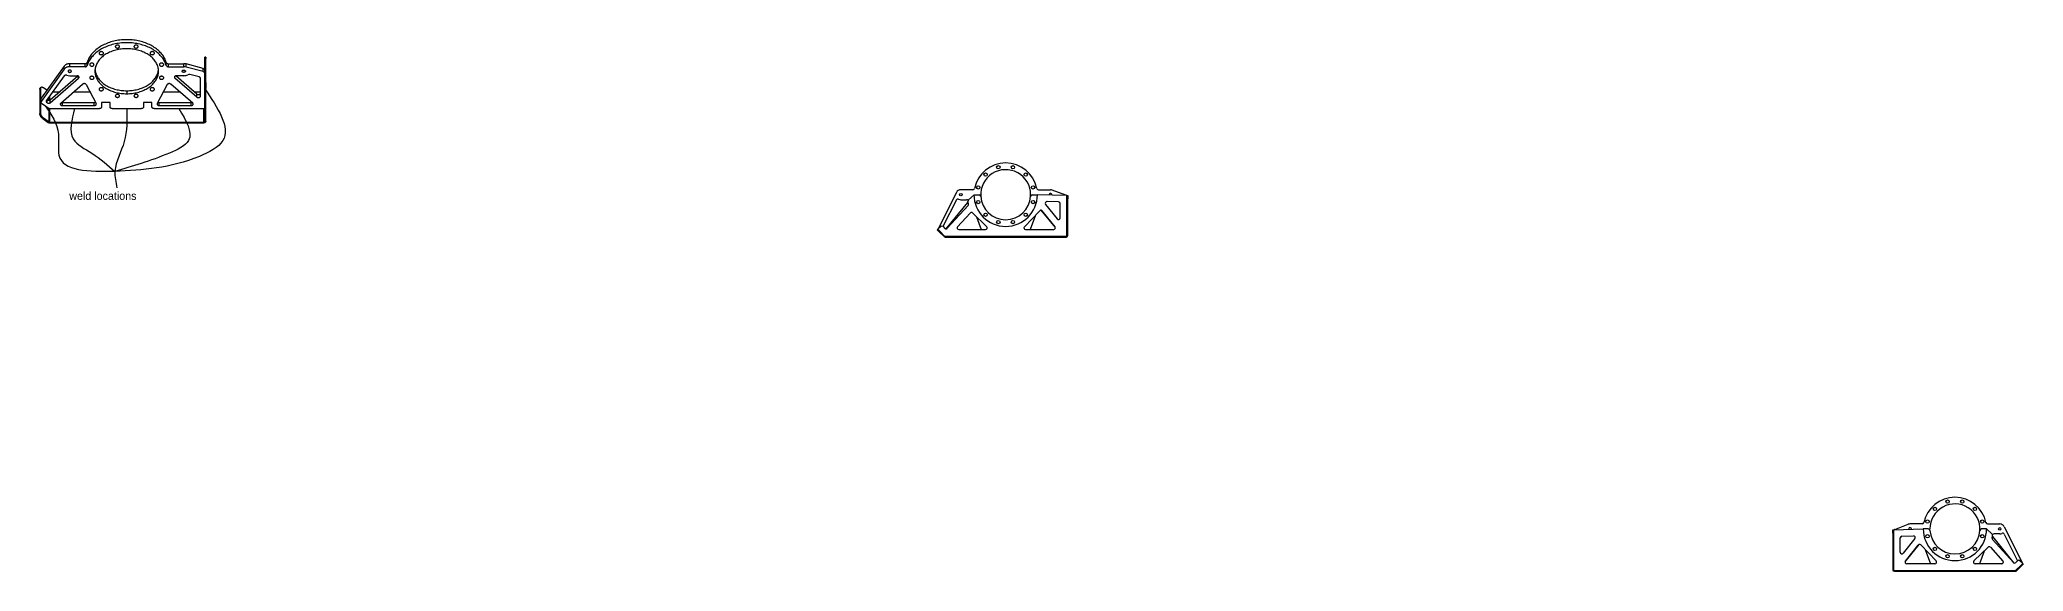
# Model space of a CAD drawing. Header units: inches. Extents: x 0.9 to 28, y -4.2 to 11.7.
# Drawn here: x 13.24 to 19.44, y -2.9 to -1.24 of the extents above; entities that cross this region are included whole.
import ezdxf

# ---------------------------------------------------------------- set-up
doc = ezdxf.new("R2010")
doc.units = ezdxf.units.IN
doc.header["$MEASUREMENT"] = 0

msp = doc.modelspace()

# ---------------------------------------------------------------- linework, layer by layer
at = {"color": 7, "linetype": 'Continuous', "lineweight": 25}
for p, q in [((13.7618, -1.2983), (13.7585, -1.2983)), ((13.7585, -1.3022), (13.7585, -1.2983)), ((13.7618, -1.2983), (13.7618, -1.3022)), ((13.3191, -1.3262), (13.2475, -1.4266)), ((13.3191, -1.3356), (13.2475, -1.436)), ((13.319, -1.3566), (13.2637, -1.4342)), ((13.2762, -1.4309), (13.3622, -1.3564)), ((13.3191, -1.3356), (13.3191, -1.3262)), ((13.3369, -1.3279), (13.3369, -1.3185)), ((13.3851, -1.3185), (13.3369, -1.3185)), ((13.3851, -1.3279), (13.3369, -1.3279)), ((13.3369, -1.356), (13.3596, -1.356)), ((13.3647, -1.3636), (13.3647, -1.3577)), ((13.3851, -1.3279), (13.3851, -1.3185)), ((13.3916, -1.3241), (13.3916, -1.3148)), ((13.6384, -1.3241), (13.6384, -1.3148)), ((13.6449, -1.3279), (13.6449, -1.3185)), ((13.6449, -1.3185), (13.6931, -1.3185)), ((13.6449, -1.3279), (13.6931, -1.3279)), ((13.6653, -1.3636), (13.6653, -1.3577)), ((13.7335, -1.4133), (13.6678, -1.3564)), ((13.6931, -1.356), (13.6705, -1.356)), ((13.6931, -1.3279), (13.6931, -1.3185)), ((13.7002, -1.3288), (13.7002, -1.3194)), ((13.7542, -1.3339), (13.7002, -1.3194)), ((13.7542, -1.3432), (13.7002, -1.3288)), ((13.741, -1.3597), (13.7123, -1.3521)), ((13.7542, -1.3432), (13.7542, -1.3339)), ((13.7618, -1.3022), (13.7585, -1.3022)), ((13.7585, -1.3772), (13.7585, -1.3022)), ((13.7618, -1.3772), (13.7618, -1.3022)), ((13.2453, -1.3968), (13.243, -1.3985)), ((13.243, -1.3985), (13.243, -1.4735)), ((13.2471, -1.3926), (13.2447, -1.3943)), ((13.2453, -1.3968), (13.2453, -1.4718)), ((13.2654, -1.4016), (13.2547, -1.3941)), ((13.2723, -1.4325), (13.2723, -1.422)), ((13.2743, -1.432), (13.2743, -1.4193)), ((13.2762, -1.4403), (13.3647, -1.3636)), ((13.3036, -1.4071), (13.283, -1.4071)), ((13.3088, -1.4416), (13.3772, -1.3825)), ((13.4007, -1.4071), (13.3487, -1.4071)), ((13.3885, -1.3838), (13.4195, -1.443)), ((13.515, -1.4029), (13.515, -1.4122)), ((13.6415, -1.3838), (13.6105, -1.443)), ((13.6813, -1.4071), (13.6293, -1.4071)), ((13.7212, -1.4416), (13.6528, -1.3825)), ((13.7335, -1.4226), (13.6653, -1.3636)), ((13.7453, -1.4071), (13.7264, -1.4071)), ((13.7335, -1.4226), (13.7335, -1.4133)), ((13.7453, -1.4197), (13.7453, -1.3641)), ((13.7585, -1.3959), (13.7585, -1.3772)), ((13.7585, -1.3772), (13.7618, -1.3772)), ((13.7618, -1.3959), (13.7585, -1.3959)), ((13.7585, -1.4989), (13.7585, -1.3959)), ((13.7618, -1.3772), (13.7618, -1.3959)), ((13.7618, -1.4989), (13.7618, -1.3959)), ((13.243, -1.4735), (13.2453, -1.4718)), ((13.2468, -1.4287), (13.2468, -1.4381)), ((13.2475, -1.436), (13.2475, -1.4266)), ((13.2487, -1.4414), (13.2723, -1.4581)), ((13.2649, -1.4396), (13.2649, -1.4324)), ((13.2649, -1.4396), (13.2663, -1.4406)), ((13.2659, -1.431), (13.2663, -1.4312)), ((13.2663, -1.4406), (13.2663, -1.4312)), ((13.2723, -1.5003), (13.2723, -1.4581)), ((13.2743, -1.4587), (13.4296, -1.4587)), ((13.2743, -1.5008), (13.2743, -1.4587)), ((13.2762, -1.4403), (13.2762, -1.4309)), ((13.3139, -1.4493), (13.3139, -1.4399)), ((13.3139, -1.4399), (13.4133, -1.4399)), ((13.3139, -1.4493), (13.4133, -1.4493)), ((13.4133, -1.4493), (13.4133, -1.4399)), ((13.4628, -1.4399), (13.4363, -1.4399)), ((13.4363, -1.4399), (13.4363, -1.454)), ((13.4628, -1.454), (13.4628, -1.4399)), ((13.4694, -1.4587), (13.5606, -1.4587)), ((13.5938, -1.4399), (13.5673, -1.4399)), ((13.5673, -1.4399), (13.5673, -1.454)), ((13.5938, -1.454), (13.5938, -1.4399)), ((13.6004, -1.4587), (13.7557, -1.4587)), ((13.6167, -1.4493), (13.6167, -1.4399)), ((13.6167, -1.4399), (13.7161, -1.4399)), ((13.6167, -1.4493), (13.7161, -1.4493)), ((13.7161, -1.4493), (13.7161, -1.4399)), ((13.7557, -1.5008), (13.7557, -1.4587)), ((13.2547, -1.4878), (13.2524, -1.4895)), ((13.2524, -1.4895), (13.27, -1.5019)), ((13.2547, -1.4878), (13.2723, -1.5003)), ((13.27, -1.5019), (13.2723, -1.5003)), ((13.2743, -1.5032), (13.2743, -1.5008)), ((13.2743, -1.5008), (13.7557, -1.5008)), ((13.2743, -1.5032), (13.7557, -1.5032)), ((13.7557, -1.5032), (13.7557, -1.5008)), ((13.7618, -1.4989), (13.7585, -1.4989)), ((16.1065, -1.7204), (16.0502, -1.8319)), ((16.1583, -1.7118), (16.1204, -1.7118)), ((16.1442, -1.7439), (16.1615, -1.7274)), ((16.1615, -1.7274), (16.1772, -1.7274)), ((16.3436, -1.7274), (16.3594, -1.7274)), ((16.4518, -1.7301), (16.3594, -1.7274)), ((16.3625, -1.7118), (16.4004, -1.7118)), ((16.4484, -1.7289), (16.4059, -1.7128)), ((16.4518, -1.7301), (16.4544, -1.7301)), ((16.4518, -1.7406), (16.4518, -1.7301)), ((16.4544, -1.7301), (16.4544, -1.7406)), ((16.1064, -1.7437), (16.0645, -1.8267)), ((16.075, -1.8339), (16.1423, -1.7516)), ((16.0778, -1.8323), (16.143, -1.7609)), ((16.1495, -1.7847), (16.1103, -1.8276)), ((16.1204, -1.743), (16.1383, -1.743)), ((16.1443, -1.7563), (16.1427, -1.7488)), ((16.2012, -1.8274), (16.157, -1.7844)), ((16.1693, -1.7964), (16.1841, -1.8363)), ((16.367, -1.7775), (16.3189, -1.8275)), ((16.3532, -1.7918), (16.3367, -1.8363)), ((16.4156, -1.8299), (16.3716, -1.776)), ((16.4146, -1.8279), (16.3748, -1.7779)), ((16.3853, -1.7576), (16.4216, -1.8032)), ((16.4259, -1.7502), (16.3895, -1.7492)), ((16.4309, -1.8), (16.4309, -1.7554)), ((16.4544, -1.7406), (16.4518, -1.7406)), ((16.4518, -1.855), (16.4518, -1.7406)), ((16.4544, -1.855), (16.4544, -1.7406)), ((16.0467, -1.8371), (16.0485, -1.8353)), ((16.054, -1.8445), (16.0467, -1.8371)), ((16.0485, -1.8353), (16.0574, -1.8268)), ((16.0485, -1.8353), (16.0559, -1.8427)), ((16.0559, -1.8427), (16.054, -1.8445)), ((16.054, -1.8445), (16.0679, -1.8583)), ((16.0559, -1.8427), (16.0697, -1.8565)), ((16.0647, -1.8269), (16.0703, -1.8325)), ((16.0679, -1.8583), (16.0697, -1.8565)), ((16.0713, -1.8597), (16.0713, -1.8571)), ((16.0713, -1.8571), (16.4496, -1.8571)), ((16.1142, -1.8363), (16.1976, -1.8363)), ((16.3226, -1.8363), (16.4106, -1.8363)), ((16.4496, -1.8597), (16.4496, -1.8571)), ((16.4544, -1.855), (16.4518, -1.855)), ((16.0713, -1.8597), (16.4496, -1.8597)), ((19.0315, -2.7736), (19.0341, -2.7736)), ((19.0315, -2.784), (19.0315, -2.7736)), ((19.0341, -2.784), (19.0315, -2.784)), ((19.0315, -2.784), (19.0315, -2.8984)), ((19.0341, -2.7736), (19.1265, -2.7709)), ((19.0341, -2.7736), (19.0341, -2.784)), ((19.0341, -2.784), (19.0341, -2.8984)), ((19.0375, -2.7723), (19.08, -2.7563)), ((19.1234, -2.7553), (19.0855, -2.7553)), ((19.1423, -2.7709), (19.1265, -2.7709)), ((19.3244, -2.7709), (19.3086, -2.7709)), ((19.3417, -2.7874), (19.3244, -2.7709)), ((19.3275, -2.7553), (19.3654, -2.7553)), ((19.3654, -2.7865), (19.3476, -2.7865)), ((19.3794, -2.7639), (19.4357, -2.8754)), ((19.3795, -2.7871), (19.4213, -2.8701)), ((19.0549, -2.8434), (19.0549, -2.7989)), ((19.06, -2.7937), (19.0964, -2.7926)), ((19.1006, -2.8011), (19.0642, -2.8467)), ((19.0702, -2.8733), (19.1143, -2.8195)), ((19.0712, -2.8713), (19.1111, -2.8213)), ((19.1189, -2.821), (19.167, -2.871)), ((19.1327, -2.8353), (19.1492, -2.8798)), ((19.2846, -2.8708), (19.3289, -2.8279)), ((19.3165, -2.8399), (19.3018, -2.8798)), ((19.3364, -2.8281), (19.3755, -2.8711)), ((19.3416, -2.7997), (19.3432, -2.7923)), ((19.408, -2.8757), (19.3429, -2.8043)), ((19.4109, -2.8773), (19.3436, -2.795)), ((19.0341, -2.8984), (19.0315, -2.8984)), ((19.0363, -2.9006), (19.0363, -2.9032)), ((19.0363, -2.9006), (19.4146, -2.9006)), ((19.0363, -2.9032), (19.4146, -2.9032)), ((19.1633, -2.8798), (19.0753, -2.8798)), ((19.3717, -2.8798), (19.2883, -2.8798)), ((19.4146, -2.9006), (19.4146, -2.9032)), ((19.4212, -2.8703), (19.4156, -2.8759)), ((19.4162, -2.9), (19.43, -2.8861)), ((19.4162, -2.9), (19.418, -2.9018)), ((19.418, -2.9018), (19.4318, -2.888)), ((19.4374, -2.8788), (19.4284, -2.8702)), ((19.43, -2.8861), (19.4374, -2.8788)), ((19.4318, -2.888), (19.43, -2.8861)), ((19.4392, -2.8806), (19.4318, -2.888)), ((19.4374, -2.8788), (19.4392, -2.8806))]:
    msp.add_line(p, q, dxfattribs=at)
at = {"color": 7, "linetype": 'Continuous', "lineweight": 25, "flags": 128}
for points in [[(13.6384, -1.3148), (13.6373, -1.3114), (13.6361, -1.3081), (13.6347, -1.3048), (13.6331, -1.3016), (13.6313, -1.2984), (13.6293, -1.2952), (13.6272, -1.2921), (13.6249, -1.2891), (13.6225, -1.2861), (13.6199, -1.2832), (13.6171, -1.2804), (13.6142, -1.2777), (13.6111, -1.275), (13.6079, -1.2724), (13.6045, -1.2699), (13.6011, -1.2675), (13.5974, -1.2652), (13.5937, -1.263), (13.5899, -1.261), (13.5859, -1.259), (13.5818, -1.2571), (13.5777, -1.2553), (13.5734, -1.2537), (13.5691, -1.2521), (13.5646, -1.2507), (13.5601, -1.2494), (13.5556, -1.2483), (13.5509, -1.2472), (13.5463, -1.2463), (13.5415, -1.2455), (13.5368, -1.2449), (13.532, -1.2443), (13.5271, -1.2439), (13.5223, -1.2437), (13.5174, -1.2435), (13.5126, -1.2435), (13.5077, -1.2437), (13.5029, -1.2439), (13.4981, -1.2443), (13.4933, -1.2449), (13.4885, -1.2455), (13.4838, -1.2463), (13.4791, -1.2472), (13.4745, -1.2483), (13.4699, -1.2494), (13.4654, -1.2507), (13.461, -1.2521), (13.4566, -1.2537), (13.4524, -1.2553), (13.4482, -1.2571), (13.4441, -1.259), (13.4402, -1.261), (13.4363, -1.263), (13.4326, -1.2652), (13.429, -1.2675), (13.4255, -1.2699), (13.4221, -1.2724), (13.4189, -1.275), (13.4159, -1.2777), (13.4129, -1.2804), (13.4102, -1.2832), (13.4076, -1.2861), (13.4051, -1.2891), (13.4028, -1.2921), (13.4007, -1.2952), (13.3987, -1.2984), (13.397, -1.3016), (13.3954, -1.3048), (13.3939, -1.3081), (13.3927, -1.3114), (13.3916, -1.3148)], [(13.6384, -1.3241), (13.6373, -1.3208), (13.6361, -1.3175), (13.6347, -1.3142), (13.6331, -1.3109), (13.6313, -1.3077), (13.6293, -1.3046), (13.6272, -1.3015), (13.6249, -1.2985), (13.6225, -1.2955), (13.6199, -1.2926), (13.6171, -1.2898), (13.6142, -1.287), (13.6111, -1.2844), (13.6079, -1.2818), (13.6045, -1.2793), (13.6011, -1.2769), (13.5974, -1.2746), (13.5937, -1.2724), (13.5899, -1.2703), (13.5859, -1.2683), (13.5818, -1.2665), (13.5777, -1.2647), (13.5734, -1.263), (13.5691, -1.2615), (13.5646, -1.2601), (13.5601, -1.2588), (13.5556, -1.2576), (13.5509, -1.2566), (13.5463, -1.2557), (13.5415, -1.2549), (13.5368, -1.2542), (13.532, -1.2537), (13.5271, -1.2533), (13.5223, -1.253), (13.5174, -1.2529), (13.5126, -1.2529), (13.5077, -1.253), (13.5029, -1.2533), (13.4981, -1.2537), (13.4933, -1.2542), (13.4885, -1.2549), (13.4838, -1.2557), (13.4791, -1.2566), (13.4745, -1.2576), (13.4699, -1.2588), (13.4654, -1.2601), (13.461, -1.2615), (13.4566, -1.263), (13.4524, -1.2647), (13.4482, -1.2665), (13.4441, -1.2683), (13.4402, -1.2703), (13.4363, -1.2724), (13.4326, -1.2746), (13.429, -1.2769), (13.4255, -1.2793), (13.4221, -1.2818), (13.4189, -1.2844), (13.4159, -1.287), (13.4129, -1.2898), (13.4102, -1.2926), (13.4076, -1.2955), (13.4051, -1.2985), (13.4028, -1.3015), (13.4007, -1.3046), (13.3987, -1.3077), (13.397, -1.3109), (13.3954, -1.3142), (13.3939, -1.3175), (13.3927, -1.3208), (13.3916, -1.3241)], [(13.515, -1.2716), (13.5107, -1.2717), (13.5063, -1.2719), (13.502, -1.2722), (13.4977, -1.2727), (13.4935, -1.2733), (13.4893, -1.274), (13.4851, -1.2749), (13.481, -1.2759), (13.477, -1.277), (13.473, -1.2782), (13.4691, -1.2796), (13.4653, -1.2811), (13.4616, -1.2826), (13.458, -1.2843), (13.4545, -1.2862), (13.4511, -1.2881), (13.4478, -1.2901), (13.4447, -1.2922), (13.4417, -1.2944), (13.4388, -1.2967), (13.4361, -1.2991), (13.4336, -1.3016), (13.4312, -1.3042), (13.4289, -1.3068), (13.4268, -1.3095), (13.4249, -1.3122), (13.4232, -1.315), (13.4216, -1.3179), (13.4202, -1.3208), (13.419, -1.3237), (13.4179, -1.3267), (13.4171, -1.3297), (13.4164, -1.3328), (13.416, -1.3358), (13.4157, -1.3389), (13.4156, -1.3419)], [(13.442, -1.2856), (13.4419, -1.2848), (13.4416, -1.284), (13.4411, -1.2833), (13.4405, -1.2827), (13.4397, -1.2821), (13.4388, -1.2816), (13.4378, -1.2812), (13.4367, -1.281), (13.4356, -1.2809), (13.4345, -1.2809), (13.4334, -1.2811), (13.4324, -1.2814), (13.4314, -1.2818), (13.4306, -1.2824), (13.4298, -1.283), (13.4293, -1.2837), (13.4289, -1.2844), (13.4287, -1.2852), (13.4287, -1.286), (13.4289, -1.2868), (13.4293, -1.2875), (13.4298, -1.2882), (13.4306, -1.2888), (13.4314, -1.2894), (13.4324, -1.2898), (13.4334, -1.2901), (13.4345, -1.2902), (13.4356, -1.2903), (13.4367, -1.2902), (13.4378, -1.2899), (13.4388, -1.2896), (13.4397, -1.2891), (13.4405, -1.2885), (13.4411, -1.2879), (13.4416, -1.2872), (13.4419, -1.2864), (13.442, -1.2856)], [(13.4925, -1.265), (13.4924, -1.2642), (13.4921, -1.2634), (13.4916, -1.2627), (13.491, -1.262), (13.4902, -1.2615), (13.4893, -1.261), (13.4883, -1.2606), (13.4872, -1.2604), (13.4861, -1.2603), (13.485, -1.2603), (13.4839, -1.2605), (13.4829, -1.2608), (13.4819, -1.2612), (13.4811, -1.2617), (13.4804, -1.2624), (13.4798, -1.263), (13.4794, -1.2638), (13.4792, -1.2646), (13.4792, -1.2654), (13.4794, -1.2662), (13.4798, -1.2669), (13.4804, -1.2676), (13.4811, -1.2682), (13.4819, -1.2687), (13.4829, -1.2692), (13.4839, -1.2695), (13.485, -1.2696), (13.4861, -1.2697), (13.4872, -1.2696), (13.4883, -1.2693), (13.4893, -1.269), (13.4902, -1.2685), (13.491, -1.2679), (13.4916, -1.2673), (13.4921, -1.2665), (13.4924, -1.2658), (13.4925, -1.265)], [(13.6144, -1.3419), (13.6143, -1.3389), (13.6141, -1.3358), (13.6136, -1.3328), (13.6129, -1.3297), (13.6121, -1.3267), (13.611, -1.3237), (13.6098, -1.3208), (13.6084, -1.3179), (13.6069, -1.315), (13.6051, -1.3122), (13.6032, -1.3095), (13.6011, -1.3068), (13.5989, -1.3042), (13.5965, -1.3016), (13.5939, -1.2991), (13.5912, -1.2967), (13.5883, -1.2944), (13.5853, -1.2922), (13.5822, -1.2901), (13.5789, -1.2881), (13.5755, -1.2862), (13.572, -1.2843), (13.5684, -1.2826), (13.5647, -1.2811), (13.5609, -1.2796), (13.557, -1.2782), (13.5531, -1.277), (13.549, -1.2759), (13.5449, -1.2749), (13.5407, -1.274), (13.5365, -1.2733), (13.5323, -1.2727), (13.528, -1.2722), (13.5237, -1.2719), (13.5193, -1.2717), (13.515, -1.2716)], [(13.5508, -1.265), (13.5507, -1.2642), (13.5504, -1.2634), (13.55, -1.2627), (13.5493, -1.262), (13.5486, -1.2615), (13.5476, -1.261), (13.5466, -1.2606), (13.5456, -1.2604), (13.5445, -1.2603), (13.5433, -1.2603), (13.5422, -1.2605), (13.5412, -1.2608), (13.5402, -1.2612), (13.5394, -1.2617), (13.5387, -1.2624), (13.5381, -1.263), (13.5378, -1.2638), (13.5376, -1.2646), (13.5376, -1.2654), (13.5378, -1.2662), (13.5381, -1.2669), (13.5387, -1.2676), (13.5394, -1.2682), (13.5402, -1.2687), (13.5412, -1.2692), (13.5422, -1.2695), (13.5433, -1.2696), (13.5445, -1.2697), (13.5456, -1.2696), (13.5466, -1.2693), (13.5476, -1.269), (13.5486, -1.2685), (13.5493, -1.2679), (13.55, -1.2673), (13.5504, -1.2665), (13.5507, -1.2658), (13.5508, -1.265)], [(13.6013, -1.2856), (13.6012, -1.2848), (13.6009, -1.284), (13.6005, -1.2833), (13.5998, -1.2827), (13.5991, -1.2821), (13.5982, -1.2816), (13.5972, -1.2812), (13.5961, -1.281), (13.595, -1.2809), (13.5938, -1.2809), (13.5927, -1.2811), (13.5917, -1.2814), (13.5907, -1.2818), (13.5899, -1.2824), (13.5892, -1.283), (13.5886, -1.2837), (13.5883, -1.2844), (13.5881, -1.2852), (13.5881, -1.286), (13.5883, -1.2868), (13.5886, -1.2875), (13.5892, -1.2882), (13.5899, -1.2888), (13.5907, -1.2894), (13.5917, -1.2898), (13.5927, -1.2901), (13.5938, -1.2902), (13.595, -1.2903), (13.5961, -1.2902), (13.5972, -1.2899), (13.5982, -1.2896), (13.5991, -1.2891), (13.5998, -1.2885), (13.6005, -1.2879), (13.6009, -1.2872), (13.6012, -1.2864), (13.6013, -1.2856)], [(13.3279, -1.3545), (13.3269, -1.3542), (13.3257, -1.354), (13.3246, -1.354), (13.3234, -1.3541), (13.3223, -1.3544), (13.3213, -1.3548), (13.3204, -1.3553), (13.3196, -1.3559), (13.319, -1.3566)], [(13.3369, -1.3185), (13.3349, -1.3186), (13.3329, -1.3188), (13.331, -1.3191), (13.3291, -1.3196), (13.3273, -1.3202), (13.3256, -1.321), (13.324, -1.3218), (13.3226, -1.3228), (13.3213, -1.3239), (13.3201, -1.325), (13.3191, -1.3262)], [(13.3369, -1.3279), (13.3349, -1.3279), (13.3329, -1.3282), (13.331, -1.3285), (13.3291, -1.329), (13.3273, -1.3296), (13.3256, -1.3303), (13.324, -1.3312), (13.3226, -1.3322), (13.3213, -1.3332), (13.3201, -1.3344), (13.3191, -1.3356)], [(13.342, -1.3419), (13.3419, -1.3413), (13.3416, -1.3406), (13.3412, -1.34), (13.3406, -1.3395), (13.3398, -1.339), (13.339, -1.3387), (13.3381, -1.3384), (13.3371, -1.3384), (13.3362, -1.3384), (13.3352, -1.3385), (13.3343, -1.3388), (13.3336, -1.3392), (13.3329, -1.3397), (13.3324, -1.3403), (13.332, -1.3409), (13.3318, -1.3416), (13.3318, -1.3423), (13.332, -1.3429), (13.3324, -1.3436), (13.3329, -1.3442), (13.3336, -1.3446), (13.3343, -1.345), (13.3352, -1.3453), (13.3362, -1.3455), (13.3371, -1.3455), (13.3381, -1.3454), (13.339, -1.3452), (13.3398, -1.3449), (13.3406, -1.3444), (13.3412, -1.3439), (13.3416, -1.3433), (13.3419, -1.3426), (13.342, -1.3419)], [(13.3647, -1.3636), (13.3653, -1.363), (13.3658, -1.3622), (13.3661, -1.3615), (13.3662, -1.3606), (13.3661, -1.3598), (13.3658, -1.359), (13.3653, -1.3583), (13.3646, -1.3577), (13.3638, -1.3571), (13.3629, -1.3566), (13.3618, -1.3563), (13.3607, -1.3561), (13.3596, -1.356)], [(13.3851, -1.3185), (13.3863, -1.3184), (13.3874, -1.3182), (13.3884, -1.3179), (13.3893, -1.3174), (13.3901, -1.3169), (13.3908, -1.3162), (13.3913, -1.3155), (13.3916, -1.3148)], [(13.3851, -1.3279), (13.3863, -1.3278), (13.3874, -1.3276), (13.3884, -1.3273), (13.3893, -1.3268), (13.3901, -1.3263), (13.3908, -1.3256), (13.3913, -1.3249), (13.3916, -1.3241)], [(13.4128, -1.3213), (13.4127, -1.3205), (13.4124, -1.3198), (13.412, -1.319), (13.4113, -1.3184), (13.4106, -1.3178), (13.4096, -1.3173), (13.4086, -1.317), (13.4076, -1.3167), (13.4065, -1.3166), (13.4053, -1.3167), (13.4042, -1.3168), (13.4032, -1.3171), (13.4022, -1.3175), (13.4014, -1.3181), (13.4007, -1.3187), (13.4001, -1.3194), (13.3998, -1.3201), (13.3996, -1.3209), (13.3996, -1.3217), (13.3998, -1.3225), (13.4001, -1.3232), (13.4007, -1.3239), (13.4014, -1.3246), (13.4022, -1.3251), (13.4032, -1.3255), (13.4042, -1.3258), (13.4053, -1.326), (13.4065, -1.326), (13.4076, -1.3259), (13.4086, -1.3257), (13.4096, -1.3253), (13.4106, -1.3248), (13.4113, -1.3243), (13.412, -1.3236), (13.4124, -1.3229), (13.4127, -1.3221), (13.4128, -1.3213)], [(13.4128, -1.3626), (13.4127, -1.3618), (13.4124, -1.361), (13.412, -1.3603), (13.4113, -1.3596), (13.4106, -1.359), (13.4096, -1.3586), (13.4086, -1.3582), (13.4076, -1.358), (13.4065, -1.3579), (13.4053, -1.3579), (13.4042, -1.3581), (13.4032, -1.3584), (13.4022, -1.3588), (13.4014, -1.3593), (13.4007, -1.3599), (13.4001, -1.3606), (13.3998, -1.3614), (13.3996, -1.3622), (13.3996, -1.363), (13.3998, -1.3637), (13.4001, -1.3645), (13.4007, -1.3652), (13.4014, -1.3658), (13.4022, -1.3663), (13.4032, -1.3667), (13.4042, -1.367), (13.4053, -1.3672), (13.4065, -1.3672), (13.4076, -1.3671), (13.4086, -1.3669), (13.4096, -1.3665), (13.4106, -1.3661), (13.4113, -1.3655), (13.412, -1.3648), (13.4124, -1.3641), (13.4127, -1.3633), (13.4128, -1.3626)], [(13.4156, -1.3419), (13.4157, -1.345), (13.416, -1.3481), (13.4164, -1.3511), (13.4171, -1.3541), (13.4179, -1.3572), (13.419, -1.3601), (13.4202, -1.3631), (13.4216, -1.366), (13.4232, -1.3688), (13.4249, -1.3716), (13.4268, -1.3744), (13.4289, -1.3771), (13.4312, -1.3797), (13.4336, -1.3823), (13.4361, -1.3847), (13.4388, -1.3871), (13.4417, -1.3894), (13.4447, -1.3916), (13.4478, -1.3938), (13.4511, -1.3958), (13.4545, -1.3977), (13.458, -1.3995), (13.4616, -1.4012), (13.4653, -1.4028), (13.4691, -1.4043), (13.473, -1.4057), (13.477, -1.4069), (13.481, -1.408), (13.4851, -1.409), (13.4893, -1.4098), (13.4935, -1.4106), (13.4977, -1.4112), (13.502, -1.4116), (13.5063, -1.412), (13.5107, -1.4122), (13.515, -1.4122)], [(13.4158, -1.3372), (13.416, -1.3387), (13.4164, -1.3417), (13.4171, -1.3448), (13.4179, -1.3478), (13.419, -1.3508), (13.4202, -1.3537), (13.4216, -1.3566), (13.4232, -1.3595), (13.4249, -1.3623), (13.4268, -1.365), (13.4289, -1.3677), (13.4312, -1.3703), (13.4336, -1.3729), (13.4361, -1.3754), (13.4388, -1.3778), (13.4417, -1.3801), (13.4447, -1.3823), (13.4478, -1.3844), (13.4511, -1.3864), (13.4545, -1.3883), (13.458, -1.3902), (13.4616, -1.3919), (13.4653, -1.3934), (13.4691, -1.3949), (13.473, -1.3963), (13.477, -1.3975), (13.481, -1.3986), (13.4851, -1.3996), (13.4893, -1.4005), (13.4935, -1.4012), (13.4977, -1.4018), (13.502, -1.4023), (13.5063, -1.4026), (13.5107, -1.4028), (13.515, -1.4029)], [(13.515, -1.4029), (13.5193, -1.4028), (13.5237, -1.4026), (13.528, -1.4023), (13.5323, -1.4018), (13.5365, -1.4012), (13.5407, -1.4005), (13.5449, -1.3996), (13.549, -1.3986), (13.5531, -1.3975), (13.557, -1.3963), (13.5609, -1.3949), (13.5647, -1.3934), (13.5684, -1.3919), (13.572, -1.3902), (13.5755, -1.3883), (13.5789, -1.3864), (13.5822, -1.3844), (13.5853, -1.3823), (13.5883, -1.3801), (13.5912, -1.3778), (13.5939, -1.3754), (13.5965, -1.3729), (13.5989, -1.3703), (13.6011, -1.3677), (13.6032, -1.365), (13.6051, -1.3623), (13.6069, -1.3595), (13.6084, -1.3566), (13.6098, -1.3537), (13.611, -1.3508), (13.6121, -1.3478), (13.6129, -1.3448), (13.6136, -1.3417), (13.6141, -1.3387), (13.6142, -1.3372)], [(13.515, -1.4122), (13.5193, -1.4122), (13.5237, -1.412), (13.528, -1.4116), (13.5323, -1.4112), (13.5365, -1.4106), (13.5407, -1.4098), (13.5449, -1.409), (13.549, -1.408), (13.5531, -1.4069), (13.557, -1.4057), (13.5609, -1.4043), (13.5647, -1.4028), (13.5684, -1.4012), (13.572, -1.3995), (13.5755, -1.3977), (13.5789, -1.3958), (13.5822, -1.3938), (13.5853, -1.3916), (13.5883, -1.3894), (13.5912, -1.3871), (13.5939, -1.3847), (13.5965, -1.3823), (13.5989, -1.3797), (13.6011, -1.3771), (13.6032, -1.3744), (13.6051, -1.3716), (13.6069, -1.3688), (13.6084, -1.366), (13.6098, -1.3631), (13.611, -1.3601), (13.6121, -1.3572), (13.6129, -1.3541), (13.6136, -1.3511), (13.6141, -1.3481), (13.6143, -1.345), (13.6144, -1.3419)], [(13.6305, -1.3213), (13.6304, -1.3205), (13.6301, -1.3198), (13.6296, -1.319), (13.629, -1.3184), (13.6282, -1.3178), (13.6273, -1.3173), (13.6263, -1.317), (13.6252, -1.3167), (13.6241, -1.3166), (13.623, -1.3167), (13.6219, -1.3168), (13.6209, -1.3171), (13.6199, -1.3175), (13.6191, -1.3181), (13.6184, -1.3187), (13.6178, -1.3194), (13.6174, -1.3201), (13.6172, -1.3209), (13.6172, -1.3217), (13.6174, -1.3225), (13.6178, -1.3232), (13.6184, -1.3239), (13.6191, -1.3246), (13.6199, -1.3251), (13.6209, -1.3255), (13.6219, -1.3258), (13.623, -1.326), (13.6241, -1.326), (13.6252, -1.3259), (13.6263, -1.3257), (13.6273, -1.3253), (13.6282, -1.3248), (13.629, -1.3243), (13.6296, -1.3236), (13.6301, -1.3229), (13.6304, -1.3221), (13.6305, -1.3213)], [(13.6305, -1.3626), (13.6304, -1.3618), (13.6301, -1.361), (13.6296, -1.3603), (13.629, -1.3596), (13.6282, -1.359), (13.6273, -1.3586), (13.6263, -1.3582), (13.6252, -1.358), (13.6241, -1.3579), (13.623, -1.3579), (13.6219, -1.3581), (13.6209, -1.3584), (13.6199, -1.3588), (13.6191, -1.3593), (13.6184, -1.3599), (13.6178, -1.3606), (13.6174, -1.3614), (13.6172, -1.3622), (13.6172, -1.363), (13.6174, -1.3637), (13.6178, -1.3645), (13.6184, -1.3652), (13.6191, -1.3658), (13.6199, -1.3663), (13.6209, -1.3667), (13.6219, -1.367), (13.623, -1.3672), (13.6241, -1.3672), (13.6252, -1.3671), (13.6263, -1.3669), (13.6273, -1.3665), (13.6282, -1.3661), (13.629, -1.3655), (13.6296, -1.3648), (13.6301, -1.3641), (13.6304, -1.3633), (13.6305, -1.3626)], [(13.6384, -1.3148), (13.6387, -1.3155), (13.6392, -1.3162), (13.6399, -1.3169), (13.6407, -1.3174), (13.6416, -1.3179), (13.6427, -1.3182), (13.6438, -1.3184), (13.6449, -1.3185)], [(13.6384, -1.3241), (13.6387, -1.3249), (13.6392, -1.3256), (13.6399, -1.3263), (13.6407, -1.3268), (13.6416, -1.3273), (13.6427, -1.3276), (13.6438, -1.3278), (13.6449, -1.3279)], [(13.6705, -1.356), (13.6693, -1.3561), (13.6682, -1.3563), (13.6672, -1.3566), (13.6662, -1.3571), (13.6654, -1.3577), (13.6647, -1.3583), (13.6642, -1.359), (13.6639, -1.3598), (13.6638, -1.3606), (13.6639, -1.3615), (13.6642, -1.3622), (13.6647, -1.363), (13.6653, -1.3636)], [(13.6881, -1.3419), (13.6882, -1.3413), (13.6884, -1.3406), (13.6889, -1.34), (13.6895, -1.3395), (13.6902, -1.339), (13.691, -1.3387), (13.6919, -1.3384), (13.6929, -1.3384), (13.6939, -1.3384), (13.6948, -1.3385), (13.6957, -1.3388), (13.6965, -1.3392), (13.6971, -1.3397), (13.6976, -1.3403), (13.698, -1.3409), (13.6982, -1.3416), (13.6982, -1.3423), (13.698, -1.3429), (13.6976, -1.3436), (13.6971, -1.3442), (13.6965, -1.3446), (13.6957, -1.345), (13.6948, -1.3453), (13.6939, -1.3455), (13.6929, -1.3455), (13.6919, -1.3454), (13.691, -1.3452), (13.6902, -1.3449), (13.6895, -1.3444), (13.6889, -1.3439), (13.6884, -1.3433), (13.6882, -1.3426), (13.6881, -1.3419)], [(13.7453, -1.3641), (13.7452, -1.3634), (13.745, -1.3627), (13.7446, -1.3621), (13.7441, -1.3615), (13.7435, -1.3609), (13.7427, -1.3604), (13.7419, -1.36), (13.741, -1.3597)], [(13.7542, -1.3339), (13.7551, -1.3342), (13.756, -1.3346), (13.7567, -1.335), (13.7573, -1.3356), (13.7578, -1.3362), (13.7582, -1.3369), (13.7584, -1.3375), (13.7585, -1.3383)], [(13.7542, -1.3432), (13.7551, -1.3435), (13.756, -1.3439), (13.7567, -1.3444), (13.7573, -1.345), (13.7578, -1.3456), (13.7582, -1.3462), (13.7584, -1.3469), (13.7585, -1.3476)], [(13.243, -1.3985), (13.2431, -1.3974), (13.2433, -1.3964), (13.2436, -1.3956), (13.2441, -1.3949), (13.2447, -1.3943), (13.2447, -1.3943)], [(13.2547, -1.3941), (13.2536, -1.3934), (13.2525, -1.3928), (13.2514, -1.3923), (13.2504, -1.3921), (13.2494, -1.392), (13.2485, -1.392), (13.2477, -1.3923), (13.247, -1.3927), (13.2464, -1.3932), (13.246, -1.3939), (13.2456, -1.3948), (13.2454, -1.3958), (13.2453, -1.3968)], [(13.3885, -1.3838), (13.388, -1.3831), (13.3874, -1.3824), (13.3865, -1.3818), (13.3856, -1.3814), (13.3845, -1.381), (13.3834, -1.3808), (13.3822, -1.3808), (13.3811, -1.3808), (13.38, -1.3811), (13.3789, -1.3814), (13.378, -1.3819), (13.3772, -1.3825)], [(13.442, -1.3983), (13.4419, -1.3975), (13.4416, -1.3967), (13.4411, -1.396), (13.4405, -1.3953), (13.4397, -1.3948), (13.4388, -1.3943), (13.4378, -1.3939), (13.4367, -1.3937), (13.4356, -1.3936), (13.4345, -1.3936), (13.4334, -1.3938), (13.4324, -1.3941), (13.4314, -1.3945), (13.4306, -1.395), (13.4298, -1.3957), (13.4293, -1.3963), (13.4289, -1.3971), (13.4287, -1.3979), (13.4287, -1.3987), (13.4289, -1.3995), (13.4293, -1.4002), (13.4298, -1.4009), (13.4306, -1.4015), (13.4314, -1.402), (13.4324, -1.4025), (13.4334, -1.4028), (13.4345, -1.4029), (13.4356, -1.403), (13.4367, -1.4029), (13.4378, -1.4026), (13.4388, -1.4023), (13.4397, -1.4018), (13.4405, -1.4012), (13.4411, -1.4006), (13.4416, -1.3998), (13.4419, -1.3991), (13.442, -1.3983)], [(13.4925, -1.4189), (13.4924, -1.4181), (13.4921, -1.4173), (13.4916, -1.4166), (13.491, -1.416), (13.4902, -1.4154), (13.4893, -1.4149), (13.4883, -1.4145), (13.4872, -1.4143), (13.4861, -1.4142), (13.485, -1.4142), (13.4839, -1.4144), (13.4829, -1.4147), (13.4819, -1.4151), (13.4811, -1.4157), (13.4804, -1.4163), (13.4798, -1.417), (13.4794, -1.4177), (13.4792, -1.4185), (13.4792, -1.4193), (13.4794, -1.4201), (13.4798, -1.4208), (13.4804, -1.4215), (13.4811, -1.4221), (13.4819, -1.4227), (13.4829, -1.4231), (13.4839, -1.4234), (13.485, -1.4235), (13.4861, -1.4236), (13.4872, -1.4235), (13.4883, -1.4232), (13.4893, -1.4229), (13.4902, -1.4224), (13.491, -1.4218), (13.4916, -1.4212), (13.4921, -1.4205), (13.4924, -1.4197), (13.4925, -1.4189)], [(13.5508, -1.4189), (13.5507, -1.4181), (13.5504, -1.4173), (13.55, -1.4166), (13.5493, -1.416), (13.5486, -1.4154), (13.5476, -1.4149), (13.5466, -1.4145), (13.5456, -1.4143), (13.5445, -1.4142), (13.5433, -1.4142), (13.5422, -1.4144), (13.5412, -1.4147), (13.5402, -1.4151), (13.5394, -1.4157), (13.5387, -1.4163), (13.5381, -1.417), (13.5378, -1.4177), (13.5376, -1.4185), (13.5376, -1.4193), (13.5378, -1.4201), (13.5381, -1.4208), (13.5387, -1.4215), (13.5394, -1.4221), (13.5402, -1.4227), (13.5412, -1.4231), (13.5422, -1.4234), (13.5433, -1.4235), (13.5445, -1.4236), (13.5456, -1.4235), (13.5466, -1.4232), (13.5476, -1.4229), (13.5486, -1.4224), (13.5493, -1.4218), (13.55, -1.4212), (13.5504, -1.4205), (13.5507, -1.4197), (13.5508, -1.4189)], [(13.6013, -1.3983), (13.6012, -1.3975), (13.6009, -1.3967), (13.6005, -1.396), (13.5998, -1.3953), (13.5991, -1.3948), (13.5982, -1.3943), (13.5972, -1.3939), (13.5961, -1.3937), (13.595, -1.3936), (13.5938, -1.3936), (13.5927, -1.3938), (13.5917, -1.3941), (13.5907, -1.3945), (13.5899, -1.395), (13.5892, -1.3957), (13.5886, -1.3963), (13.5883, -1.3971), (13.5881, -1.3979), (13.5881, -1.3987), (13.5883, -1.3995), (13.5886, -1.4002), (13.5892, -1.4009), (13.5899, -1.4015), (13.5907, -1.402), (13.5917, -1.4025), (13.5927, -1.4028), (13.5938, -1.4029), (13.595, -1.403), (13.5961, -1.4029), (13.5972, -1.4026), (13.5982, -1.4023), (13.5991, -1.4018), (13.5998, -1.4012), (13.6005, -1.4006), (13.6009, -1.3998), (13.6012, -1.3991), (13.6013, -1.3983)], [(13.6528, -1.3825), (13.652, -1.3819), (13.6511, -1.3814), (13.6501, -1.3811), (13.6489, -1.3808), (13.6478, -1.3808), (13.6466, -1.3808), (13.6455, -1.381), (13.6444, -1.3814), (13.6435, -1.3818), (13.6427, -1.3824), (13.642, -1.3831), (13.6415, -1.3838)], [(13.7335, -1.4133), (13.7343, -1.4139), (13.7353, -1.4143), (13.7363, -1.4147), (13.7374, -1.4149), (13.7386, -1.415), (13.7397, -1.4149), (13.7409, -1.4147), (13.7419, -1.4144), (13.7429, -1.4139), (13.7437, -1.4133), (13.7444, -1.4127), (13.7449, -1.4119), (13.7452, -1.4111), (13.7453, -1.4103)], [(13.7335, -1.4226), (13.7343, -1.4232), (13.7353, -1.4237), (13.7363, -1.4241), (13.7374, -1.4243), (13.7386, -1.4244), (13.7397, -1.4243), (13.7409, -1.4241), (13.7419, -1.4237), (13.7429, -1.4233), (13.7437, -1.4227), (13.7444, -1.422), (13.7449, -1.4213), (13.7452, -1.4205), (13.7453, -1.4197)], [(13.2524, -1.4895), (13.2512, -1.4886), (13.2501, -1.4876), (13.2491, -1.4865), (13.248, -1.4853), (13.2471, -1.4841), (13.2462, -1.4827), (13.2454, -1.4814), (13.2447, -1.48), (13.2441, -1.4786), (13.2436, -1.4772), (13.2433, -1.4759), (13.2431, -1.4747), (13.243, -1.4735)], [(13.2453, -1.4718), (13.2454, -1.473), (13.2456, -1.4743), (13.246, -1.4756), (13.2464, -1.4769), (13.247, -1.4783), (13.2477, -1.4797), (13.2485, -1.4811), (13.2494, -1.4824), (13.2504, -1.4837), (13.2514, -1.4849), (13.2525, -1.486), (13.2536, -1.487), (13.2547, -1.4878)], [(13.3088, -1.4416), (13.3082, -1.4423), (13.3077, -1.443), (13.3074, -1.4438), (13.3073, -1.4446), (13.3074, -1.4455), (13.3077, -1.4462), (13.3082, -1.447), (13.3089, -1.4476), (13.3097, -1.4482), (13.3106, -1.4487), (13.3117, -1.449), (13.3128, -1.4492), (13.3139, -1.4493)], [(13.4133, -1.4493), (13.4145, -1.4492), (13.4156, -1.449), (13.4166, -1.4487), (13.4176, -1.4482), (13.4184, -1.4476), (13.4191, -1.4469), (13.4195, -1.4462), (13.4198, -1.4454), (13.4199, -1.4446), (13.4198, -1.4438), (13.4195, -1.443)], [(13.4363, -1.454), (13.4362, -1.4548), (13.4359, -1.4556), (13.4354, -1.4563), (13.4347, -1.457), (13.4339, -1.4576), (13.4329, -1.458), (13.4319, -1.4584), (13.4308, -1.4586), (13.4296, -1.4587)], [(13.4694, -1.4587), (13.4682, -1.4586), (13.4671, -1.4584), (13.4661, -1.458), (13.4651, -1.4576), (13.4643, -1.457), (13.4637, -1.4563), (13.4632, -1.4556), (13.4629, -1.4548), (13.4628, -1.454)], [(13.5673, -1.454), (13.5672, -1.4548), (13.5669, -1.4556), (13.5664, -1.4563), (13.5657, -1.457), (13.5649, -1.4576), (13.5639, -1.458), (13.5629, -1.4584), (13.5618, -1.4586), (13.5606, -1.4587)], [(13.6004, -1.4587), (13.5992, -1.4586), (13.5981, -1.4584), (13.5971, -1.458), (13.5961, -1.4576), (13.5953, -1.457), (13.5947, -1.4563), (13.5942, -1.4556), (13.5939, -1.4548), (13.5938, -1.454)], [(13.6105, -1.443), (13.6102, -1.4438), (13.6101, -1.4446), (13.6102, -1.4454), (13.6105, -1.4462), (13.611, -1.4469), (13.6116, -1.4476), (13.6124, -1.4482), (13.6134, -1.4487), (13.6144, -1.449), (13.6156, -1.4492), (13.6167, -1.4493)], [(13.7161, -1.4493), (13.7172, -1.4492), (13.7183, -1.449), (13.7194, -1.4487), (13.7203, -1.4482), (13.7211, -1.4476), (13.7218, -1.447), (13.7223, -1.4462), (13.7226, -1.4455), (13.7227, -1.4446), (13.7226, -1.4438), (13.7223, -1.443), (13.7219, -1.4423), (13.7212, -1.4416)], [(13.7557, -1.4587), (13.7563, -1.4586), (13.7568, -1.4585), (13.7573, -1.4583), (13.7577, -1.4581), (13.758, -1.4578), (13.7583, -1.4574), (13.7585, -1.4571), (13.7585, -1.4567)], [(13.7618, -1.4989), (13.7617, -1.4996), (13.7615, -1.5003), (13.761, -1.501), (13.7604, -1.5016), (13.7597, -1.5022), (13.7588, -1.5026), (13.7578, -1.5029), (13.7568, -1.5031), (13.7557, -1.5032)], [(13.7585, -1.4989), (13.7585, -1.4993), (13.7583, -1.4996), (13.758, -1.5), (13.7577, -1.5003), (13.7573, -1.5005), (13.7568, -1.5007), (13.7563, -1.5008), (13.7557, -1.5008)], [(16.3384, -1.7323), (16.3385, -1.7308), (16.3385, -1.7274)], [(16.3965, -1.7285), (16.3965, -1.7282), (16.3964, -1.7274)], [(16.1423, -1.7516), (16.1428, -1.7508), (16.143, -1.7504)], [(19.0893, -2.772), (19.0894, -2.7716), (19.0895, -2.7709)], [(19.1475, -2.7758), (19.1474, -2.7743), (19.1473, -2.7709)], [(19.3436, -2.795), (19.3431, -2.7943), (19.3429, -2.7939)]]:
    msp.add_lwpolyline(points, dxfattribs=at)
at = {"color": 7, "linetype": 'Continuous', "lineweight": 25}
for centre, radius in [((16.1978, -1.6648), 0.00521), ((16.2375, -1.6419), 0.00521), ((16.2833, -1.6419), 0.00521), ((16.323, -1.6648), 0.00521), ((16.1204, -1.7274), 0.00399), ((16.1749, -1.7045), 0.00521), ((16.3459, -1.7045), 0.00521), ((16.1749, -1.7503), 0.00521), ((16.1978, -1.79), 0.00521), ((16.323, -1.79), 0.00521), ((16.3459, -1.7503), 0.00521), ((16.2375, -1.8129), 0.00521), ((16.2833, -1.8129), 0.00521), ((19.1629, -2.7083), 0.00521), ((19.2025, -2.6854), 0.00521), ((19.2484, -2.6854), 0.00521), ((19.2881, -2.7083), 0.00521), ((19.1399, -2.748), 0.00521), ((19.311, -2.748), 0.00521), ((19.3654, -2.7709), 0.00399), ((19.1399, -2.7938), 0.00521), ((19.1629, -2.8335), 0.00521), ((19.2881, -2.8335), 0.00521), ((19.311, -2.7938), 0.00521), ((19.2025, -2.8564), 0.00521), ((19.2484, -2.8564), 0.00521)]:
    msp.add_circle(centre, radius, dxfattribs=at)
for centre, radius, start, end in [((13.3368, -1.3292), 0.0268, 250.68832, 270.20697), ((13.6932, -1.3458), 0.0273, 75.17935, 90.09538), ((13.6932, -1.3552), 0.0273, 75.17935, 90.09538), ((13.6934, -1.3306), 0.0254, 269.33807, 298.99361), ((13.7099, -1.3606), 0.00884, 74.7332, 118.46034), ((13.2504, -1.4288), 0.00362, 143.50233, 179.29488), ((13.2506, -1.4381), 0.00376, 145.13585, 240.4276), ((13.2668, -1.4363), 0.00376, 145.13585, 240.4276), ((13.271, -1.4242), 0.00843, 236.3916, 307.67335), ((13.271, -1.4336), 0.00843, 236.3916, 307.67335), ((13.2742, -1.4552), 0.00344, 236.34939, 271.00071), ((13.3139, -1.4309), 0.00897, 252.81275, 270.19585), ((13.4134, -1.4314), 0.00848, 269.35282, 298.0831), ((13.6166, -1.4314), 0.00848, 241.9169, 270.64718), ((13.7161, -1.4309), 0.00897, 269.80415, 287.18725), ((13.2742, -1.4956), 0.00754, 236.34939, 271.00071), ((13.2742, -1.4974), 0.00344, 236.34939, 271.00071), ((16.2604, -1.7274), 0.099, 11.53696, 168.46304), ((16.2604, -1.7274), 0.0781, 0, 183.58332), ((16.1204, -1.7274), 0.0156, 90, 153.22675), ((16.1583, -1.7066), 0.00521, 270, 348.46304), ((16.2604, -1.7274), 0.099, 180, 0), ((16.1772, -1.7326), 0.00521, 3.58332, 90), ((16.2604, -1.7274), 0.0781, 183.58332, 356.41668), ((16.3436, -1.7326), 0.00521, 90, 176.41668), ((16.3625, -1.7066), 0.00521, 191.53696, 270), ((16.4004, -1.7274), 0.00399, 340.68699, 180), ((16.4004, -1.7274), 0.0156, 69.28845, 90), ((16.4465, -1.7337), 0.00521, 44.37856, 69.28845), ((16.1111, -1.746), 0.00521, 63.22675, 153.22675), ((16.1204, -1.7274), 0.0156, 243.22675, 270), ((16.1383, -1.7483), 0.00521, 27.30186, 90), ((16.1478, -1.7477), 0.00521, 133.68669, 192.06304), ((16.1392, -1.7574), 0.00521, 317.61144, 12.06304), ((16.1534, -1.7882), 0.00521, 45.88491, 137.61144), ((16.3707, -1.7811), 0.00521, 38.56514, 136.07828), ((16.3894, -1.7544), 0.00521, 88.31287, 218.56514), ((16.4257, -1.7554), 0.00521, 0, 88.31287), ((16.0549, -1.8343), 0.00521, 153.22675, 179.22647), ((16.061, -1.8305), 0.00521, 45, 133.68669), ((16.0713, -1.855), 0.00479, 225, 270), ((16.0713, -1.855), 0.00219, 225, 270), ((16.074, -1.8288), 0.00521, 225, 317.61144), ((16.1142, -1.8311), 0.00521, 137.61144, 270), ((16.1976, -1.8311), 0.00521, 270, 45.88491), ((16.3226, -1.8311), 0.00521, 136.07828, 270), ((16.4106, -1.8311), 0.00521, 270, 38.56514), ((16.4257, -1.8), 0.00521, 218.56514, 0), ((16.4496, -1.855), 0.00219, 270, 0), ((16.4496, -1.855), 0.00479, 270, 0), ((19.2255, -2.7709), 0.099, 11.53696, 168.46304), ((19.2255, -2.7709), 0.0781, 356.41668, 180), ((19.0393, -2.7772), 0.00521, 110.71155, 135.62144), ((19.0855, -2.7709), 0.0156, 90, 110.71155), ((19.0855, -2.7709), 0.00399, 0, 199.31301), ((19.1234, -2.7501), 0.00521, 270, 348.46304), ((19.2255, -2.7709), 0.099, 180, 0), ((19.1423, -2.7761), 0.00521, 3.58332, 90), ((19.2255, -2.7709), 0.0781, 183.58332, 356.41668), ((19.3086, -2.7761), 0.00521, 90, 176.41668), ((19.3275, -2.7501), 0.00521, 191.53696, 270), ((19.3381, -2.7912), 0.00521, 347.93696, 46.31331), ((19.3476, -2.7917), 0.00521, 90, 152.69814), ((19.3654, -2.7709), 0.0156, 26.77325, 90), ((19.3654, -2.7709), 0.0156, 270, 296.77325), ((19.3748, -2.7895), 0.00521, 26.77325, 116.77325), ((19.0602, -2.7989), 0.00521, 91.68713, 180), ((19.0602, -2.8434), 0.00521, 180, 321.43486), ((19.0965, -2.7978), 0.00521, 321.43486, 91.68713), ((19.1151, -2.8246), 0.00521, 43.92172, 141.43486), ((19.3325, -2.8317), 0.00521, 42.38856, 134.11509), ((19.3467, -2.8008), 0.00521, 167.93696, 222.38856), ((19.0363, -2.8984), 0.00479, 180, 270), ((19.0363, -2.8984), 0.00219, 180, 270), ((19.0753, -2.8746), 0.00521, 141.43486, 270), ((19.1633, -2.8746), 0.00521, 270, 43.92172), ((19.2883, -2.8746), 0.00521, 134.11509, 270), ((19.3717, -2.8746), 0.00521, 270, 42.38856), ((19.4119, -2.8722), 0.00521, 222.38856, 315), ((19.4146, -2.8984), 0.00219, 270, 315), ((19.4146, -2.8984), 0.00479, 270, 315), ((19.4248, -2.874), 0.00521, 46.31331, 135), ((19.431, -2.8778), 0.00521, 0.77353, 26.77325)]:
    msp.add_arc(centre, radius, start, end, dxfattribs=at)
for points in [[(13.7585, -1.3959), (13.8148, -1.5586), (13.7418, -1.608), (13.478, -1.6547)], [(13.2605, -1.4497), (13.3017, -1.5383), (13.3032, -1.6041), (13.478, -1.6543)], [(13.352, -1.4587), (13.348, -1.5531), (13.4064, -1.5981), (13.478, -1.6547)], [(13.515, -1.4587), (13.5072, -1.5617), (13.478, -1.6547), (13.4842, -1.7058)], [(13.6781, -1.4587), (13.7084, -1.5578), (13.6487, -1.5974), (13.478, -1.6547)]]:
    msp.add_spline(points, degree=3)

# ---------------------------------------------------------------- texts
at = {"insert": (13.3355, -1.7186), "char_height": 0.025, "attachment_point": 1}
msp.add_mtext_dynamic_manual_height_columns('weld locations', width=0.3235, gutter_width=0.689, heights=[0], dxfattribs=at)

doc.saveas('drawing.dxf')
